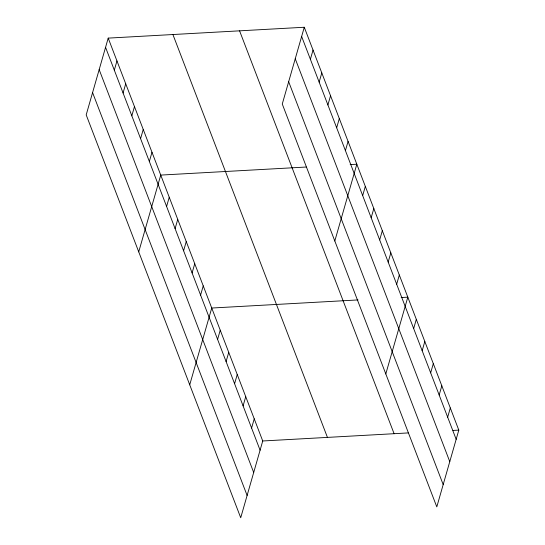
<?xml version="1.0" encoding="UTF-8"?>
<svg xmlns="http://www.w3.org/2000/svg" width="545" height="545" viewBox="0 0 545 545"><rect width="100%" height="100%" fill="white"/><g stroke="black" fill="none" stroke-linecap="round" stroke-linejoin="round"><path stroke-width="0.82" d="M108.203 38.116L86.192 114.886L240.72 517.75L262.731 440.98L108.203 38.116L304.28 27.25L458.808 430.114L436.797 506.884L282.269 104.02L304.28 27.25M114.314 70.162L116.957 60.945M123.075 92.991L125.718 83.773M131.829 115.819L134.472 106.602M140.59 138.648L143.233 129.431M149.344 161.483L151.987 152.259M138.73 251.858L160.741 175.088L306.215 167.029M166.6 206.466L169.243 197.249M175.095 228.628L177.738 219.403M183.597 250.782L186.24 241.564M192.099 272.943L194.742 263.719M200.594 295.097L203.237 285.88M189.728 384.804L211.739 308.034L358.045 299.927M217.591 339.412L220.234 330.195M310.391 59.296L313.034 50.079M226.093 361.573L228.737 352.349M319.152 82.125L321.795 72.907M234.588 383.728L237.232 374.51M327.906 104.953L330.549 95.736M243.09 405.889L245.734 396.665M336.667 127.782L339.31 118.565M251.592 428.043L254.236 418.826M345.421 150.618L348.064 141.393M334.807 240.992L356.818 164.222L350.183 164.59M362.677 195.601L365.32 186.383M371.172 217.762L373.816 208.537M379.674 239.916L382.318 230.698M388.176 262.077L390.82 252.853M396.671 284.231L399.315 275.014M385.799 373.938L407.817 297.168L401.181 297.536M413.669 328.546L416.312 319.329M422.171 350.707L424.814 341.483M430.666 372.862L433.309 363.644M439.168 395.023L441.811 385.799M447.67 417.177L450.313 407.96M262.731 440.98L408.205 432.921M453.004 430.441L458.808 430.114M301.637 36.467L456.165 439.338M295.247 58.758L449.775 461.629M288.659 81.73L443.187 484.594M239.575 30.833L394.103 433.704M172.908 34.533L327.436 437.397M105.56 47.333L260.088 450.204M99.17 69.624L253.697 472.495M92.582 92.596L247.11 495.459"/></g></svg>
